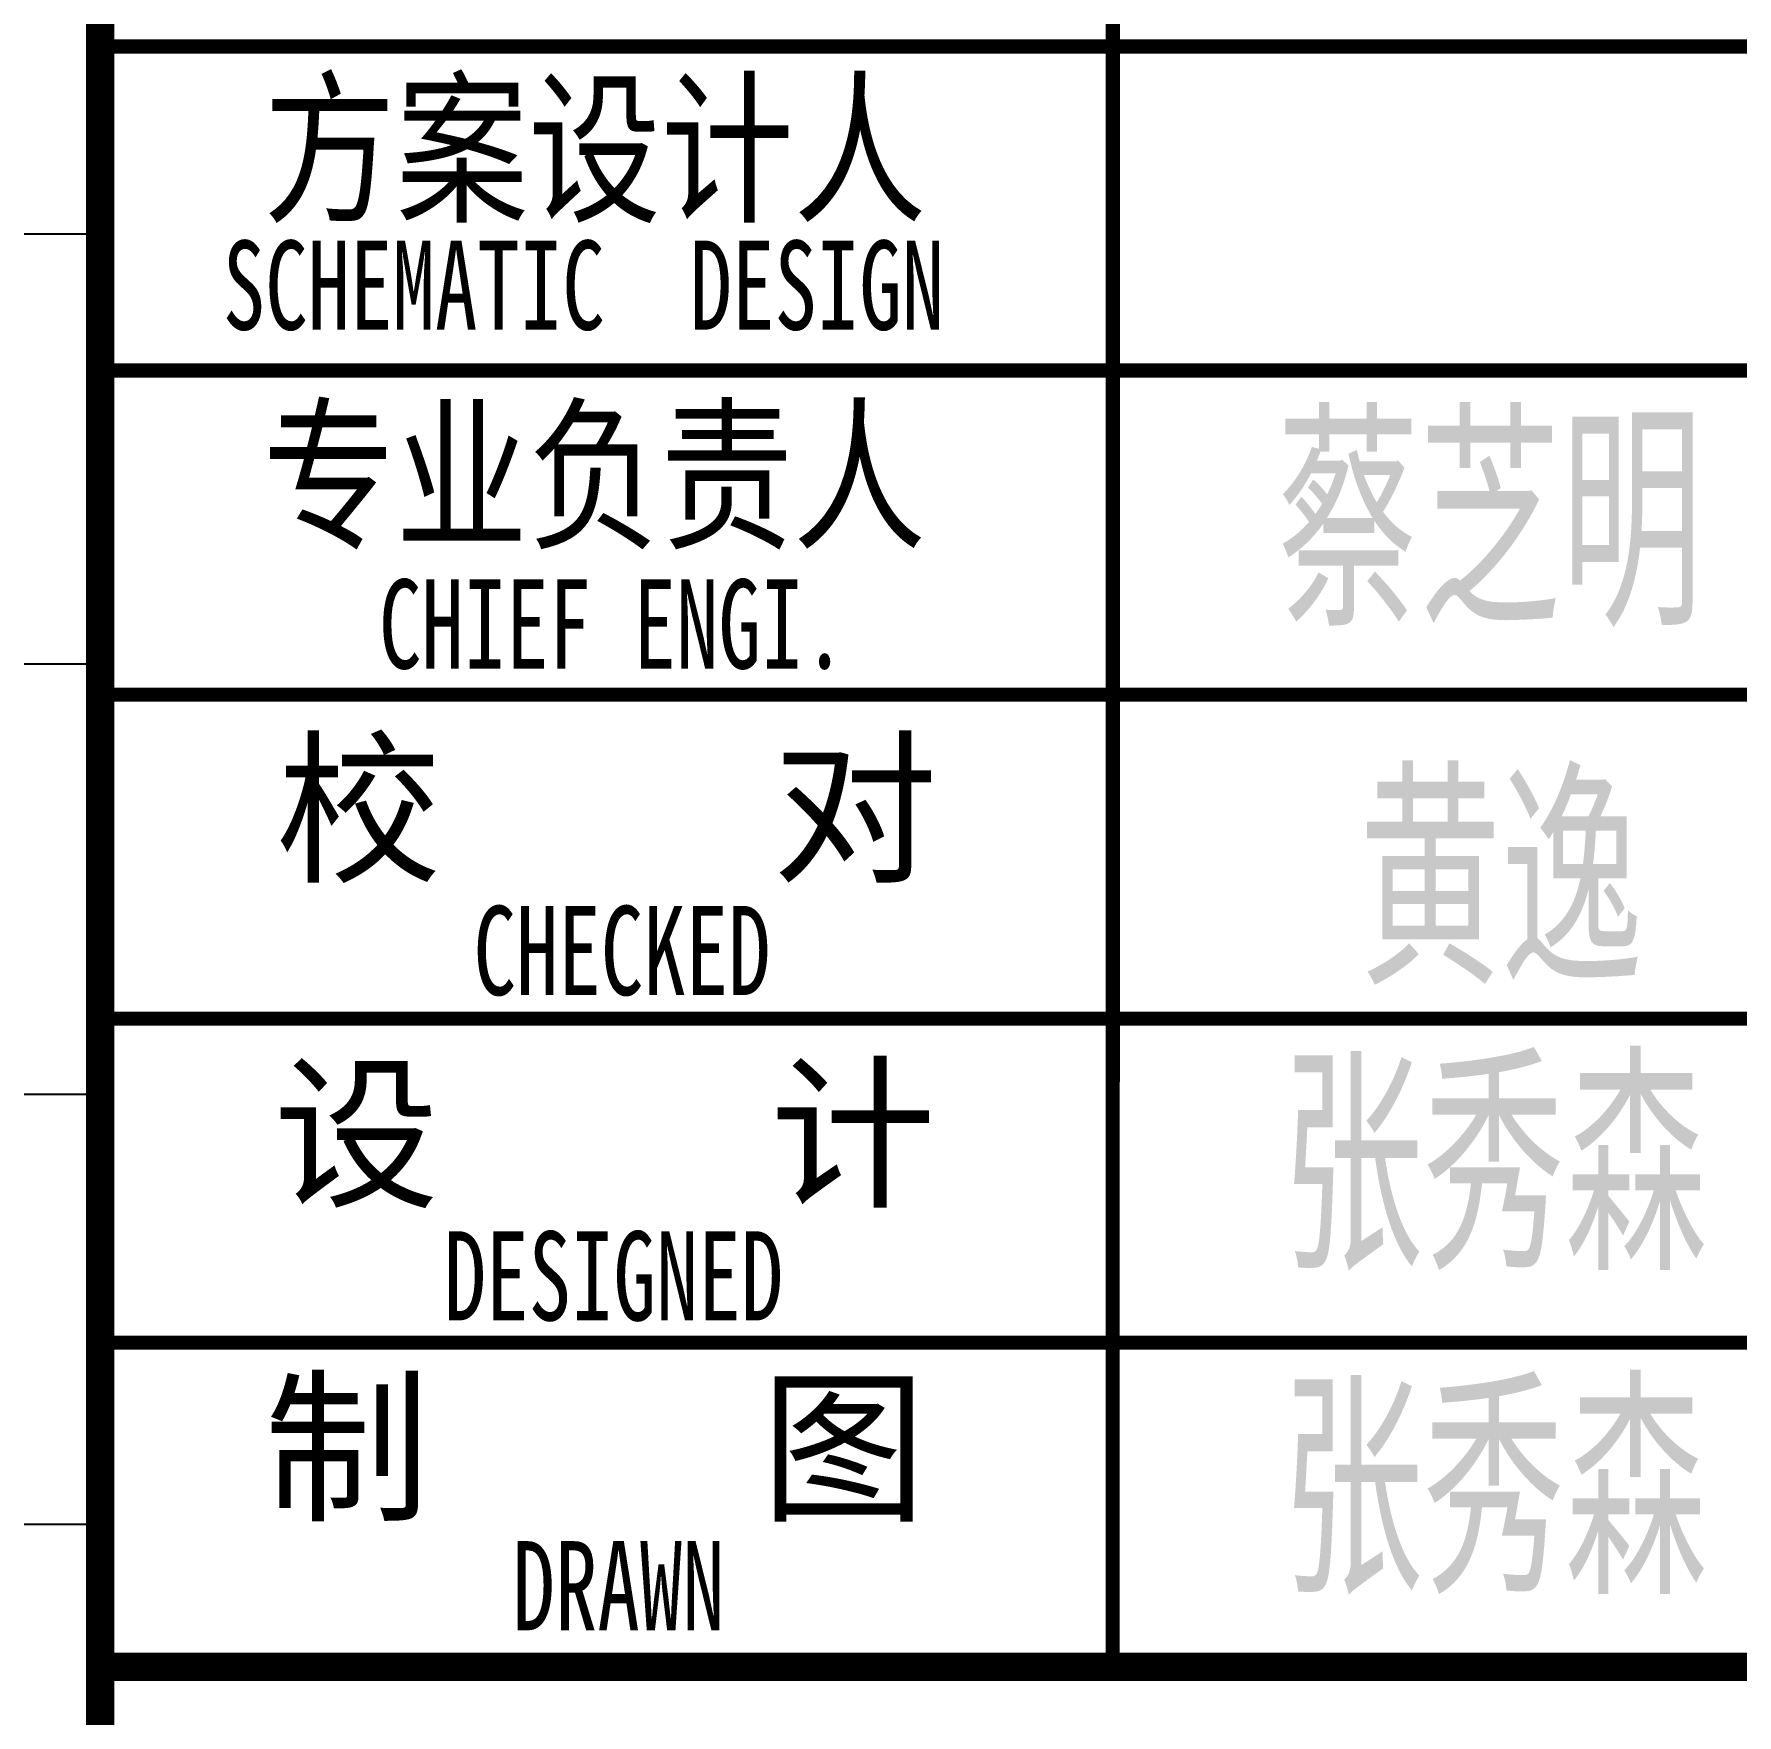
# Model space of a CAD drawing. Extents: x -518115 to 389031, y -231062 to 1628073.
# Drawn here: x 74956 to 79160, y 852064 to 856213 of the extents above; entities that cross this region are included whole.
import ezdxf
from ezdxf.enums import TextEntityAlignment as Align

# ---------------------------------------------------------------- set-up
doc = ezdxf.new("R2010")
doc.units = 0
doc.header["$LTSCALE"] = 1000
doc.header["$MEASUREMENT"] = 0
for name, color, linetype in [('Defpoint', 7, 'Continuous'), ('图框', 140, 'Continuous'), ('图签文字', 147, 'Continuous')]:
    doc.layers.add(name, color=color, linetype=linetype)
doc.styles.add('建筑图签-1', font='', dxfattribs={"width": 0.7})
doc.styles.add('建筑图签-2', font='TXT.shx', dxfattribs={"width": 0.5, "bigfont": 'HZTXT.shx'})
doc.styles.get('建筑图签-1').set_extended_font_data('SimHei')

# ---------------------------------------------------------------- blocks, each defined once
blk = doc.blocks.new('TK')
at = {"layer": '图框'}
for points, const_width in [([(541480, 490313.7), (541480, 547713.7)], 70), ([(543979.5, 497114), (543980, 503514)], 35), ([(541480, 501114), (548480, 501114)], 35), ([(541480, 500314), (548480, 500314)], 35), ([(541480, 499514), (548480, 499514)], 35), ([(541480, 498714), (548480, 498714)], 35), ([(541480, 497914), (548480, 497914)], 35), ([(541480, 497114), (548480, 497114)], 70)]:
    blk.add_lwpolyline(points, dxfattribs=dict(at, const_width=const_width))
at = {"layer": '图框', "style": '建筑图签-1', "width": 0.7}
blk.add_text('SCHEMATIC  DESIGN', height=220, dxfattribs=at).set_placement((541782.6, 500415, -1799))
for s, p in [('CHIEF ENGI.', (542744.4, 499688.5)), ('CHECKED  ', (542873, 498882.4)), ('DESIGNED ', (542799.5, 498079.1)), (' DRAWN   ', (542864.5, 497314.2))]:
    blk.add_text(s, height=220, dxfattribs=at).set_placement(p, align=Align.MIDDLE)
at = {"layer": '图签文字', "color": 7, "style": '建筑图签-1', "width": 0.8}
for s, p in [('方案设计人', (541882.4, 500711.8)), ('专业负责人', (541881.2, 499905.3))]:
    blk.add_text(s, height=300, dxfattribs=at).set_placement(p)
at = {"layer": '图签文字', "color": 1, "style": '建筑图签-2', "width": 0.7}
for s, p in [('蔡芝明', (544386.1, 499684.6)), ('黄逸', (544588.1, 498799.8)), ('张秀森', (544396.3, 498094.1)), ('张秀森', (544396.3, 497294.1))]:
    blk.add_text(s, height=500, dxfattribs=at).set_placement(p)
at = {"layer": '图签文字', "color": 7, "style": '建筑图签-1'}
for s, p in [('校    对', (541913.3, 499081.8)), ('设    计', (541907.8, 498280.2)), ('制    图', (541884.8, 497505.4))]:
    blk.add_text(s, height=300, dxfattribs=at).set_placement(p)

msp = doc.modelspace()

# ---------------------------------------------------------------- linework, layer by layer
at = {"layer": 'Defpoint', "color": 252}
for p, q in [((75119, 901384.2), (75119, 846161.6)), ((75119, 855719.3), (1514.1, 855719.3)), ((75119, 854657.4), (1514.1, 854657.4)), ((75119, 853595.4), (1514.1, 853595.4)), ((75119, 852533.4), (1514.1, 852533.4))]:
    msp.add_line(p, q, dxfattribs=at)

# ---------------------------------------------------------------- block references
msp.add_blockref('TK', (-466360.9, 355068.4))

doc.saveas('drawing.dxf')
